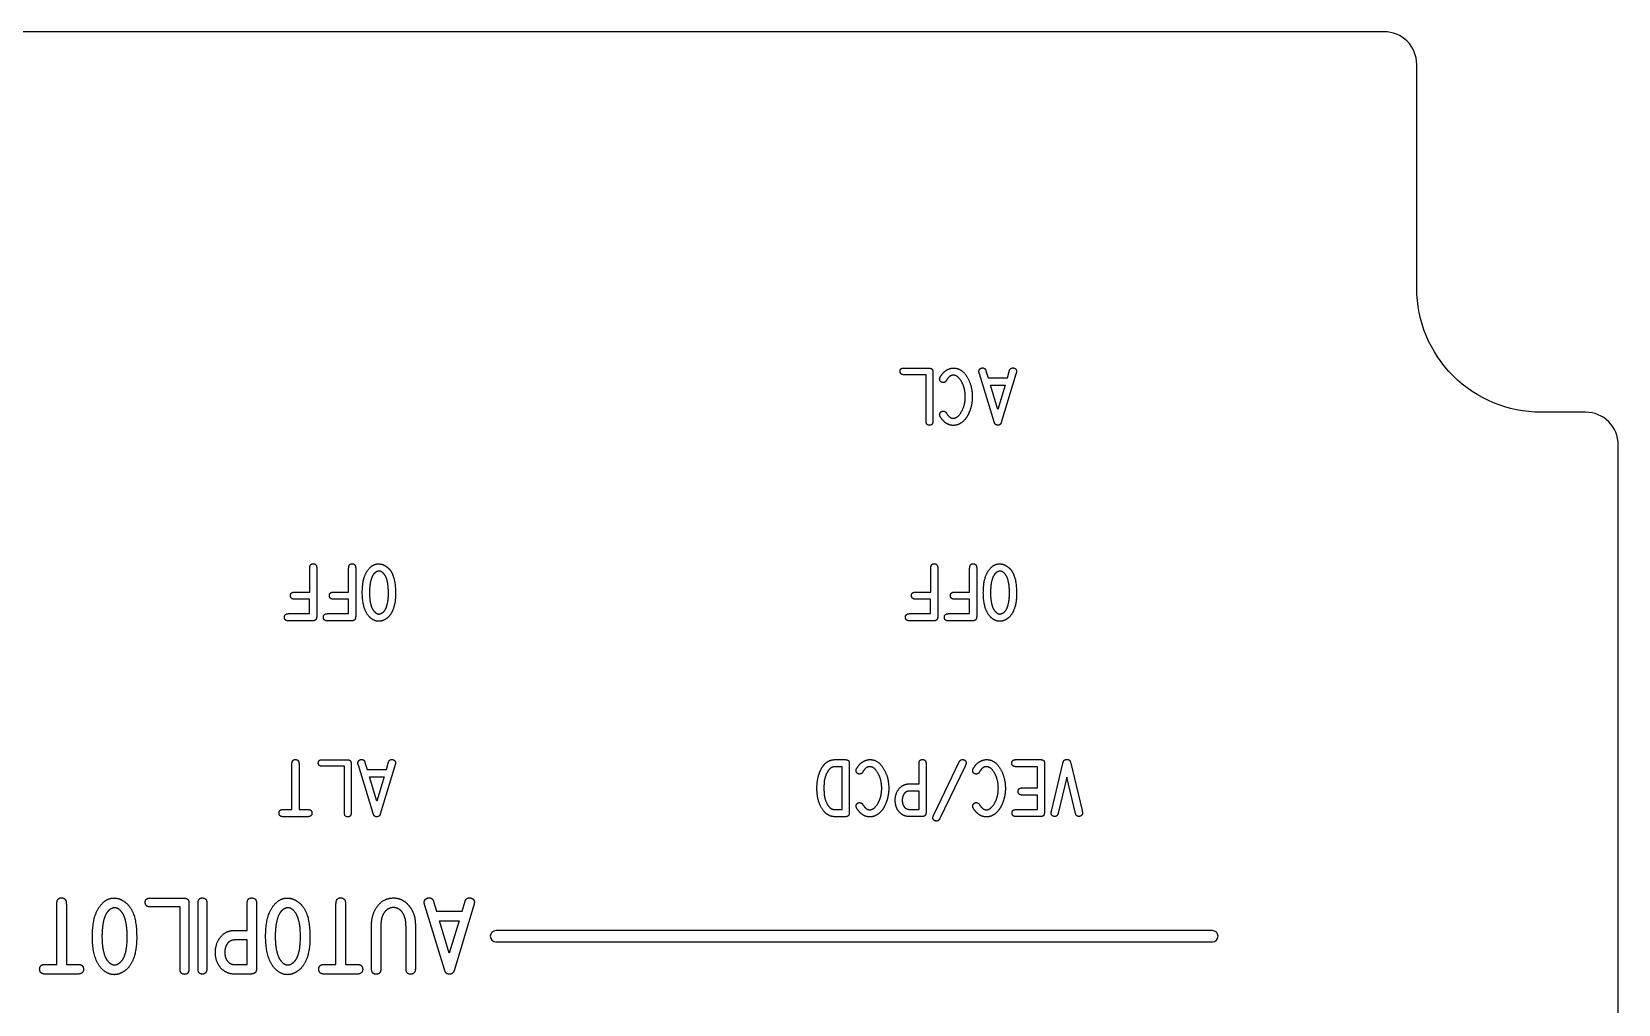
# Model space of a CAD drawing. Header units: millimetres. Extents: x -145 to -1, y 1 to 104.
# Drawn here: x -85 to -0.6, y 52.4 to 104.1 of the extents above; entities that cross this region are included whole.
import ezdxf

# ---------------------------------------------------------------- set-up
doc = ezdxf.new("R2010")
doc.units = ezdxf.units.MM
doc.layers.get('0').update_dxf_attribs({"linetype": 'CONTINUOUS'})

msp = doc.modelspace()

# ---------------------------------------------------------------- linework, layer by layer
for p, q in [((-38.602, 86.233), (-37.305, 86.233)), ((-34.266, 86.091), (-34.152, 85.717)), ((-33.128, 85.717), (-33.009, 86.114)), ((-37.446, 85.881), (-38.625, 85.881)), ((-37.446, 83.404), (-37.446, 85.881)), ((-37.09, 85.995), (-37.09, 83.404)), ((-33.832, 83.377), (-34.618, 85.936)), ((-34.152, 85.717), (-33.128, 85.717)), ((-32.676, 85.904), (-33.452, 83.336)), ((-70.224, 74.316), (-70.224, 75.572)), ((-69.849, 75.572), (-69.849, 73.045)), ((-68.154, 74.316), (-68.154, 75.572)), ((-67.779, 75.572), (-67.779, 73.045)), ((-37.204, 74.316), (-37.204, 75.572)), ((-36.829, 75.572), (-36.829, 73.045)), ((-35.134, 74.316), (-35.134, 75.572)), ((-34.759, 75.572), (-34.759, 73.045)), ((-70.996, 74.316), (-70.224, 74.316)), ((-68.926, 74.316), (-68.154, 74.316)), ((-37.976, 74.316), (-37.204, 74.316)), ((-35.906, 74.316), (-35.134, 74.316)), ((-70.229, 73.936), (-71.006, 73.936)), ((-70.229, 73.169), (-70.229, 73.936)), ((-68.159, 73.936), (-68.935, 73.936)), ((-68.159, 73.169), (-68.159, 73.936)), ((-37.209, 73.936), (-37.986, 73.936)), ((-37.209, 73.169), (-37.209, 73.936)), ((-35.139, 73.936), (-35.915, 73.936)), ((-35.139, 73.169), (-35.139, 73.936)), ((-71.344, 73.169), (-70.229, 73.169)), ((-70.105, 72.785), (-71.344, 72.785)), ((-69.274, 73.169), (-68.159, 73.169)), ((-68.035, 72.785), (-69.274, 72.785)), ((-38.324, 73.169), (-37.209, 73.169)), ((-37.085, 72.785), (-38.324, 72.785)), ((-36.254, 73.169), (-35.139, 73.169)), ((-35.015, 72.785), (-36.254, 72.785)), ((-71.17, 62.755), (-71.17, 65.167)), ((-70.791, 65.145), (-70.791, 62.755)), ((-68.378, 65.049), (-69.557, 65.049)), ((-69.534, 65.4), (-68.236, 65.4)), ((-68.378, 62.572), (-68.378, 65.049)), ((-68.022, 65.163), (-68.022, 62.572)), ((-66.852, 62.544), (-67.638, 65.103)), ((-67.286, 65.259), (-67.172, 64.884)), ((-65.696, 65.071), (-66.472, 62.503)), ((-66.148, 64.884), (-66.029, 65.282)), ((-42.273, 65.405), (-41.756, 65.405)), ((-41.907, 65.026), (-42.268, 65.026)), ((-41.907, 62.745), (-41.907, 65.026)), ((-41.532, 65.126), (-41.532, 62.604)), ((-37.826, 64.116), (-37.826, 65.158)), ((-37.452, 65.186), (-37.452, 62.649)), ((-37.022, 62.508), (-35.683, 65.282)), ((-35.377, 65.058), (-36.739, 62.238)), ((-35.368, 65.081), (-35.377, 65.058)), ((-31.534, 65.026), (-32.658, 65.026)), ((-32.64, 65.405), (-31.392, 65.405)), ((-31.534, 63.897), (-31.534, 65.026)), ((-31.159, 65.154), (-31.159, 62.617)), ((-30.78, 62.668), (-30.181, 65.204)), ((-29.761, 65.218), (-29.158, 62.691)), ((-67.172, 64.884), (-66.148, 64.884)), ((-38.302, 64.116), (-37.826, 64.116)), ((-29.966, 64.468), (-30.423, 62.558)), ((-29.51, 62.544), (-29.966, 64.468)), ((-37.826, 63.732), (-38.329, 63.732)), ((-37.826, 62.75), (-37.826, 63.732)), ((-31.534, 63.518), (-32.334, 63.518)), ((-32.32, 63.897), (-31.534, 63.897)), ((-31.534, 62.75), (-31.534, 63.518)), ((-71.622, 62.755), (-71.17, 62.755)), ((-70.791, 62.755), (-70.334, 62.755)), ((-42.273, 62.745), (-41.907, 62.745)), ((-38.306, 62.75), (-37.826, 62.75)), ((-32.64, 62.75), (-31.534, 62.75)), ((-70.352, 62.366), (-71.632, 62.366)), ((-41.765, 62.362), (-42.264, 62.362)), ((-37.73, 62.371), (-38.32, 62.371)), ((-31.397, 62.371), (-32.653, 62.371)), ((-83.669, 54.511), (-83.669, 57.728)), ((-83.164, 57.698), (-83.164, 54.511)), ((-77.119, 57.57), (-78.691, 57.57)), ((-78.661, 58.039), (-76.931, 58.039)), ((-77.119, 54.267), (-77.119, 57.57)), ((-76.644, 57.722), (-76.644, 54.267)), ((-76.163, 54.28), (-76.163, 57.753)), ((-75.694, 57.753), (-75.694, 54.298)), ((-73.549, 56.321), (-73.549, 57.71)), ((-73.049, 57.747), (-73.049, 54.365)), ((-68.827, 54.511), (-68.827, 57.728)), ((-68.321, 57.698), (-68.321, 54.511)), ((-63.057, 54.231), (-64.105, 57.643)), ((-63.636, 57.85), (-63.483, 57.35)), ((-61.515, 57.6), (-62.551, 54.176)), ((-62.119, 57.35), (-61.96, 57.881)), ((-66.938, 54.334), (-66.938, 56.577)), ((-66.439, 56.522), (-66.439, 54.334)), ((-65.104, 54.304), (-65.104, 56.54)), ((-64.605, 56.552), (-64.605, 54.292)), ((-63.483, 57.35), (-62.119, 57.35)), ((-73.549, 55.809), (-74.219, 55.809)), ((-74.183, 56.321), (-73.549, 56.321)), ((-73.549, 54.499), (-73.549, 55.809)), ((-82.579, 53.993), (-84.285, 53.993)), ((-84.273, 54.511), (-83.669, 54.511)), ((-83.164, 54.511), (-82.554, 54.511)), ((-73.421, 53.993), (-74.207, 53.993)), ((-74.189, 54.499), (-73.549, 54.499)), ((-67.736, 53.993), (-69.442, 53.993)), ((-69.43, 54.511), (-68.827, 54.511)), ((-68.321, 54.511), (-67.712, 54.511))]:
    msp.add_line(p, q)
for points in [[(-141.287, 83.887), (-143.669, 83.887, 0.414214), (-145.403, 82.153), (-145.403, 22.622, 0.414214), (-143.669, 20.887), (-141.287, 20.887, -0.414214), (-134.688, 14.287), (-134.688, 2.381, 0.414214), (-132.953, 0.647), (-13.097, 0.647, 0.414214), (-11.363, 2.381), (-11.363, 14.287, -0.414214), (-4.762, 20.887), (-2.381, 20.887, 0.414214), (-0.647, 22.622), (-0.647, 82.153, 0.414214), (-2.381, 83.887), (-4.762, 83.887, -0.414214), (-11.363, 90.487), (-11.363, 102.394, 0.414214), (-13.097, 104.128), (-132.953, 104.128, 0.414214), (-134.688, 102.394), (-134.688, 90.487, -0.414214)], [(-22.225, 56.307), (-60.325, 56.307, 1), (-60.325, 55.707), (-22.225, 55.707, 1)]]:
    msp.add_lwpolyline(points, format="xyb", close=True)
for points in [[(-34.033, 85.328), (-33.247, 85.328), (-33.64, 84.035)], [(-67.053, 64.496), (-66.267, 64.496), (-66.66, 63.202)], [(-62.801, 55.108), (-63.325, 56.833), (-62.277, 56.833)]]:
    msp.add_lwpolyline(points, close=True)
for points in [[(-38.836, 86.059), (-38.836, 86.123), (-38.799, 86.174)], [(-38.804, 85.959), (-38.836, 86.005), (-38.836, 86.059)], [(-38.799, 86.174), (-38.762, 86.219), (-38.708, 86.228)], [(-38.708, 86.228), (-38.685, 86.233), (-38.602, 86.233)], [(-37.305, 86.233), (-37.181, 86.228), (-37.131, 86.174)], [(-37.131, 86.174), (-37.085, 86.119), (-37.09, 85.995)], [(-36.592, 85.918), (-36.487, 86.059), (-36.322, 86.146)], [(-36.322, 86.146), (-36.162, 86.233), (-35.998, 86.233)], [(-35.998, 86.233), (-35.6, 86.233), (-35.344, 85.867)], [(-34.641, 86.055), (-34.641, 86.132), (-34.586, 86.187)], [(-34.618, 85.936), (-34.641, 86.018), (-34.641, 86.055)], [(-34.586, 86.187), (-34.531, 86.242), (-34.449, 86.242)], [(-34.449, 86.242), (-34.307, 86.242), (-34.266, 86.091)], [(-33.009, 86.114), (-32.968, 86.242), (-32.831, 86.242)], [(-32.831, 86.242), (-32.753, 86.242), (-32.694, 86.192)], [(-32.694, 86.192), (-32.639, 86.137), (-32.639, 86.064)], [(-32.639, 86.064), (-32.639, 86.027), (-32.676, 85.904)], [(-38.735, 85.895), (-38.776, 85.909), (-38.804, 85.959)], [(-38.625, 85.881), (-38.694, 85.881), (-38.735, 85.895)], [(-36.729, 85.653), (-36.729, 85.703), (-36.711, 85.739)], [(-36.679, 85.516), (-36.729, 85.566), (-36.729, 85.653)], [(-36.711, 85.739), (-36.692, 85.771), (-36.592, 85.918)], [(-36.551, 85.465), (-36.633, 85.465), (-36.679, 85.516)], [(-36.395, 85.538), (-36.441, 85.465), (-36.551, 85.465)], [(-36.203, 85.785), (-36.29, 85.717), (-36.395, 85.538)], [(-35.998, 85.854), (-36.117, 85.854), (-36.203, 85.785)], [(-35.559, 85.502), (-35.756, 85.854), (-35.998, 85.854)], [(-35.367, 84.707), (-35.367, 85.15), (-35.559, 85.502)], [(-35.344, 85.867), (-34.992, 85.378), (-34.992, 84.698)], [(-35.564, 83.916), (-35.367, 84.263), (-35.367, 84.707)], [(-34.992, 84.698), (-34.992, 84.359), (-35.107, 84.017)], [(-36.729, 83.752), (-36.729, 83.838), (-36.674, 83.893)], [(-36.642, 83.564), (-36.729, 83.679), (-36.729, 83.752)], [(-36.674, 83.893), (-36.624, 83.944), (-36.542, 83.944)], [(-36.345, 83.276), (-36.496, 83.363), (-36.642, 83.564)], [(-36.542, 83.944), (-36.427, 83.944), (-36.363, 83.829)], [(-36.363, 83.829), (-36.203, 83.564), (-36.007, 83.564)], [(-36.007, 83.564), (-35.76, 83.564), (-35.564, 83.916)], [(-35.107, 84.017), (-35.225, 83.674), (-35.408, 83.473)], [(-37.268, 83.19), (-37.446, 83.19), (-37.446, 83.404)], [(-37.09, 83.404), (-37.09, 83.19), (-37.268, 83.19)], [(-36.002, 83.185), (-36.194, 83.185), (-36.345, 83.276)], [(-35.408, 83.473), (-35.673, 83.185), (-36.002, 83.185)], [(-33.759, 83.235), (-33.8, 83.272), (-33.832, 83.377)], [(-33.635, 83.194), (-33.717, 83.194), (-33.759, 83.235)], [(-33.452, 83.336), (-33.498, 83.194), (-33.635, 83.194)], [(-70.224, 75.572), (-70.224, 75.828), (-70.041, 75.828)], [(-70.041, 75.828), (-69.849, 75.828), (-69.849, 75.572)], [(-68.154, 75.572), (-68.154, 75.828), (-67.971, 75.828)], [(-67.971, 75.828), (-67.779, 75.828), (-67.779, 75.572)], [(-67.427, 74.297), (-67.427, 75.161), (-67.071, 75.563)], [(-67.071, 75.563), (-66.852, 75.819), (-66.555, 75.819)], [(-66.861, 75.216), (-67.044, 74.91), (-67.044, 74.284)], [(-66.715, 75.371), (-66.806, 75.307), (-66.861, 75.216)], [(-66.541, 75.431), (-66.623, 75.431), (-66.715, 75.371)], [(-66.555, 75.819), (-66.408, 75.819), (-66.253, 75.741)], [(-66.248, 75.248), (-66.381, 75.431), (-66.541, 75.431)], [(-66.253, 75.741), (-66.098, 75.659), (-65.983, 75.527)], [(-66.038, 74.27), (-66.038, 74.969), (-66.248, 75.248)], [(-65.983, 75.527), (-65.659, 75.166), (-65.659, 74.247)], [(-37.204, 75.572), (-37.204, 75.828), (-37.021, 75.828)], [(-37.021, 75.828), (-36.829, 75.828), (-36.829, 75.572)], [(-35.134, 75.572), (-35.134, 75.828), (-34.951, 75.828)], [(-34.951, 75.828), (-34.759, 75.828), (-34.759, 75.572)], [(-34.407, 74.297), (-34.407, 75.161), (-34.051, 75.563)], [(-34.051, 75.563), (-33.832, 75.819), (-33.535, 75.819)], [(-33.841, 75.216), (-34.024, 74.91), (-34.024, 74.284)], [(-33.695, 75.371), (-33.786, 75.307), (-33.841, 75.216)], [(-33.521, 75.431), (-33.603, 75.431), (-33.695, 75.371)], [(-33.535, 75.819), (-33.388, 75.819), (-33.233, 75.741)], [(-33.228, 75.248), (-33.361, 75.431), (-33.521, 75.431)], [(-33.233, 75.741), (-33.078, 75.659), (-32.963, 75.527)], [(-33.018, 74.27), (-33.018, 74.969), (-33.228, 75.248)], [(-32.963, 75.527), (-32.639, 75.166), (-32.639, 74.247)], [(-71.248, 74.128), (-71.248, 74.229), (-71.188, 74.274)], [(-71.188, 74.274), (-71.134, 74.316), (-70.996, 74.316)], [(-69.178, 74.128), (-69.178, 74.229), (-69.118, 74.274)], [(-69.118, 74.274), (-69.063, 74.316), (-68.926, 74.316)], [(-67.034, 72.981), (-67.427, 73.37), (-67.427, 74.297)], [(-67.044, 74.284), (-67.044, 73.703), (-66.875, 73.392)], [(-66.226, 73.351), (-66.038, 73.639), (-66.038, 74.27)], [(-65.659, 74.247), (-65.659, 73.461), (-65.979, 73.063)], [(-38.228, 74.128), (-38.228, 74.229), (-38.168, 74.274)], [(-38.168, 74.274), (-38.114, 74.316), (-37.976, 74.316)], [(-36.158, 74.128), (-36.158, 74.229), (-36.098, 74.274)], [(-36.098, 74.274), (-36.043, 74.316), (-35.906, 74.316)], [(-34.014, 72.981), (-34.407, 73.37), (-34.407, 74.297)], [(-34.024, 74.284), (-34.024, 73.703), (-33.855, 73.392)], [(-33.206, 73.351), (-33.018, 73.639), (-33.018, 74.27)], [(-32.639, 74.247), (-32.639, 73.461), (-32.959, 73.063)], [(-71.006, 73.936), (-71.248, 73.936), (-71.248, 74.128)], [(-68.935, 73.936), (-69.178, 73.936), (-69.178, 74.128)], [(-66.875, 73.392), (-66.811, 73.287), (-66.719, 73.219)], [(-37.986, 73.936), (-38.228, 73.936), (-38.228, 74.128)], [(-35.915, 73.936), (-36.158, 73.936), (-36.158, 74.128)], [(-33.855, 73.392), (-33.791, 73.287), (-33.699, 73.219)], [(-71.568, 72.977), (-71.568, 73.169), (-71.344, 73.169)], [(-71.344, 72.785), (-71.568, 72.785), (-71.568, 72.977)], [(-69.909, 72.84), (-69.973, 72.776), (-70.105, 72.785)], [(-69.849, 73.045), (-69.849, 72.904), (-69.909, 72.84)], [(-69.498, 72.977), (-69.498, 73.169), (-69.274, 73.169)], [(-69.274, 72.785), (-69.498, 72.785), (-69.498, 72.977)], [(-67.839, 72.84), (-67.903, 72.776), (-68.035, 72.785)], [(-67.779, 73.045), (-67.779, 72.904), (-67.839, 72.84)], [(-66.546, 72.762), (-66.815, 72.762), (-67.034, 72.981)], [(-66.719, 73.219), (-66.632, 73.15), (-66.546, 73.15)], [(-66.546, 73.15), (-66.468, 73.15), (-66.372, 73.21)], [(-66.239, 72.849), (-66.399, 72.762), (-66.546, 72.762)], [(-66.372, 73.21), (-66.28, 73.269), (-66.226, 73.351)], [(-65.979, 73.063), (-66.084, 72.931), (-66.239, 72.849)], [(-38.548, 72.977), (-38.548, 73.169), (-38.324, 73.169)], [(-38.324, 72.785), (-38.548, 72.785), (-38.548, 72.977)], [(-36.889, 72.84), (-36.953, 72.776), (-37.085, 72.785)], [(-36.829, 73.045), (-36.829, 72.904), (-36.889, 72.84)], [(-36.478, 72.977), (-36.478, 73.169), (-36.254, 73.169)], [(-36.254, 72.785), (-36.478, 72.785), (-36.478, 72.977)], [(-34.819, 72.84), (-34.883, 72.776), (-35.015, 72.785)], [(-34.759, 73.045), (-34.759, 72.904), (-34.819, 72.84)], [(-33.526, 72.762), (-33.795, 72.762), (-34.014, 72.981)], [(-33.699, 73.219), (-33.612, 73.15), (-33.526, 73.15)], [(-33.526, 73.15), (-33.448, 73.15), (-33.352, 73.21)], [(-33.219, 72.849), (-33.379, 72.762), (-33.526, 72.762)], [(-33.352, 73.21), (-33.26, 73.269), (-33.206, 73.351)], [(-32.959, 73.063), (-33.064, 72.931), (-33.219, 72.849)], [(-71.17, 65.167), (-71.17, 65.41), (-70.983, 65.41)], [(-70.983, 65.41), (-70.887, 65.41), (-70.827, 65.336)], [(-70.827, 65.336), (-70.791, 65.291), (-70.791, 65.145)], [(-69.767, 65.227), (-69.767, 65.291), (-69.731, 65.341)], [(-69.735, 65.126), (-69.767, 65.172), (-69.767, 65.227)], [(-69.667, 65.062), (-69.708, 65.076), (-69.735, 65.126)], [(-69.731, 65.341), (-69.694, 65.387), (-69.639, 65.396)], [(-69.557, 65.049), (-69.626, 65.049), (-69.667, 65.062)], [(-69.639, 65.396), (-69.616, 65.4), (-69.534, 65.4)], [(-68.236, 65.4), (-68.113, 65.396), (-68.063, 65.341)], [(-68.063, 65.341), (-68.017, 65.286), (-68.022, 65.163)], [(-67.661, 65.222), (-67.661, 65.3), (-67.606, 65.355)], [(-67.638, 65.103), (-67.661, 65.186), (-67.661, 65.222)], [(-67.606, 65.355), (-67.551, 65.41), (-67.469, 65.41)], [(-67.469, 65.41), (-67.327, 65.41), (-67.286, 65.259)], [(-66.029, 65.282), (-65.988, 65.41), (-65.851, 65.41)], [(-65.851, 65.41), (-65.773, 65.41), (-65.714, 65.359)], [(-65.714, 65.359), (-65.659, 65.304), (-65.659, 65.231)], [(-65.659, 65.231), (-65.659, 65.195), (-65.696, 65.071)], [(-43.082, 64.793), (-42.935, 65.108), (-42.739, 65.259)], [(-42.739, 65.259), (-42.542, 65.405), (-42.273, 65.405)], [(-42.268, 65.026), (-42.492, 65.026), (-42.611, 64.87)], [(-41.756, 65.405), (-41.615, 65.4), (-41.569, 65.346)], [(-41.569, 65.346), (-41.528, 65.291), (-41.532, 65.126)], [(-41.153, 64.911), (-41.135, 64.943), (-41.034, 65.09)], [(-41.034, 65.09), (-40.929, 65.231), (-40.765, 65.318)], [(-40.646, 64.957), (-40.733, 64.889), (-40.838, 64.71)], [(-40.765, 65.318), (-40.605, 65.405), (-40.44, 65.405)], [(-40.44, 65.026), (-40.559, 65.026), (-40.646, 64.957)], [(-40.44, 65.405), (-40.043, 65.405), (-39.787, 65.039)], [(-40.002, 64.674), (-40.198, 65.026), (-40.44, 65.026)], [(-39.787, 65.039), (-39.435, 64.55), (-39.435, 63.87)], [(-37.826, 65.158), (-37.826, 65.295), (-37.785, 65.355)], [(-37.785, 65.355), (-37.744, 65.41), (-37.644, 65.41)], [(-37.644, 65.41), (-37.452, 65.41), (-37.452, 65.186)], [(-35.683, 65.282), (-35.647, 65.355), (-35.61, 65.382)], [(-35.61, 65.382), (-35.578, 65.405), (-35.51, 65.405)], [(-35.51, 65.405), (-35.427, 65.405), (-35.372, 65.355)], [(-35.372, 65.355), (-35.322, 65.3), (-35.322, 65.213)], [(-35.322, 65.213), (-35.322, 65.158), (-35.368, 65.081)], [(-34.952, 64.911), (-34.934, 64.943), (-34.833, 65.09)], [(-34.833, 65.09), (-34.728, 65.231), (-34.564, 65.318)], [(-34.445, 64.957), (-34.532, 64.889), (-34.637, 64.71)], [(-34.564, 65.318), (-34.404, 65.405), (-34.239, 65.405)], [(-34.239, 65.026), (-34.358, 65.026), (-34.445, 64.957)], [(-34.239, 65.405), (-33.842, 65.405), (-33.586, 65.039)], [(-33.8, 64.674), (-33.997, 65.026), (-34.239, 65.026)], [(-33.586, 65.039), (-33.234, 64.55), (-33.234, 63.87)], [(-32.891, 65.218), (-32.891, 65.318), (-32.832, 65.364)], [(-32.836, 65.071), (-32.891, 65.117), (-32.891, 65.218)], [(-32.658, 65.026), (-32.781, 65.026), (-32.836, 65.071)], [(-32.832, 65.364), (-32.772, 65.405), (-32.64, 65.405)], [(-31.392, 65.405), (-31.251, 65.405), (-31.2, 65.355)], [(-31.2, 65.355), (-31.15, 65.3), (-31.159, 65.154)], [(-30.181, 65.204), (-30.149, 65.327), (-30.104, 65.373)], [(-30.104, 65.373), (-30.062, 65.414), (-29.971, 65.414)], [(-29.971, 65.414), (-29.875, 65.414), (-29.829, 65.373)], [(-29.829, 65.373), (-29.788, 65.332), (-29.761, 65.218)], [(-43.255, 63.87), (-43.255, 64.404), (-43.082, 64.793)], [(-42.862, 64.281), (-42.88, 64.171), (-42.88, 63.92)], [(-42.611, 64.87), (-42.798, 64.633), (-42.862, 64.281)], [(-41.171, 64.825), (-41.171, 64.875), (-41.153, 64.911)], [(-41.121, 64.688), (-41.171, 64.738), (-41.171, 64.825)], [(-40.993, 64.637), (-41.075, 64.637), (-41.121, 64.688)], [(-40.838, 64.71), (-40.884, 64.637), (-40.993, 64.637)], [(-39.81, 63.879), (-39.81, 64.322), (-40.002, 64.674)], [(-38.745, 63.988), (-38.576, 64.116), (-38.302, 64.116)], [(-34.97, 64.825), (-34.97, 64.875), (-34.952, 64.911)], [(-34.92, 64.688), (-34.97, 64.738), (-34.97, 64.825)], [(-34.792, 64.637), (-34.874, 64.637), (-34.92, 64.688)], [(-34.637, 64.71), (-34.682, 64.637), (-34.792, 64.637)], [(-33.609, 63.879), (-33.609, 64.322), (-33.8, 64.674)], [(-42.89, 62.663), (-43.255, 63.106), (-43.255, 63.87)], [(-42.88, 63.92), (-42.88, 63.632), (-42.871, 63.55)], [(-42.871, 63.55), (-42.862, 63.463), (-42.826, 63.33)], [(-42.826, 63.33), (-42.721, 62.956), (-42.51, 62.805)], [(-40.006, 63.088), (-39.81, 63.435), (-39.81, 63.879)], [(-39.435, 63.87), (-39.435, 63.531), (-39.549, 63.189)], [(-39.092, 63.234), (-39.092, 63.714), (-38.745, 63.988)], [(-38.608, 63.6), (-38.717, 63.463), (-38.717, 63.239)], [(-38.329, 63.732), (-38.503, 63.732), (-38.608, 63.6)], [(-33.805, 63.088), (-33.609, 63.435), (-33.609, 63.879)], [(-33.234, 63.87), (-33.234, 63.531), (-33.348, 63.189)], [(-32.558, 63.71), (-32.558, 63.81), (-32.503, 63.856)], [(-32.334, 63.518), (-32.558, 63.518), (-32.558, 63.71)], [(-32.503, 63.856), (-32.448, 63.897), (-32.32, 63.897)], [(-71.856, 62.567), (-71.856, 62.755), (-71.622, 62.755)], [(-71.632, 62.366), (-71.856, 62.366), (-71.856, 62.567)], [(-70.105, 62.553), (-70.105, 62.366), (-70.352, 62.366)], [(-70.334, 62.755), (-70.105, 62.755), (-70.105, 62.553)], [(-68.2, 62.357), (-68.378, 62.357), (-68.378, 62.572)], [(-68.022, 62.572), (-68.022, 62.357), (-68.2, 62.357)], [(-66.779, 62.403), (-66.82, 62.439), (-66.852, 62.544)], [(-66.472, 62.503), (-66.518, 62.362), (-66.655, 62.362)], [(-42.264, 62.362), (-42.643, 62.362), (-42.89, 62.663)], [(-42.51, 62.805), (-42.419, 62.745), (-42.273, 62.745)], [(-41.532, 62.604), (-41.528, 62.476), (-41.583, 62.421)], [(-41.171, 62.924), (-41.171, 63.01), (-41.117, 63.065)], [(-41.085, 62.736), (-41.171, 62.851), (-41.171, 62.924)], [(-41.117, 63.065), (-41.066, 63.116), (-40.984, 63.116)], [(-40.788, 62.448), (-40.938, 62.535), (-41.085, 62.736)], [(-40.984, 63.116), (-40.87, 63.116), (-40.806, 63.001)], [(-40.806, 63.001), (-40.646, 62.736), (-40.449, 62.736)], [(-40.445, 62.357), (-40.637, 62.357), (-40.788, 62.448)], [(-40.449, 62.736), (-40.203, 62.736), (-40.006, 63.088)], [(-39.851, 62.645), (-40.116, 62.357), (-40.445, 62.357)], [(-39.549, 63.189), (-39.668, 62.846), (-39.851, 62.645)], [(-38.873, 62.613), (-39.092, 62.855), (-39.092, 63.234)], [(-38.32, 62.371), (-38.658, 62.371), (-38.873, 62.613)], [(-38.717, 63.239), (-38.717, 63.01), (-38.608, 62.883)], [(-38.608, 62.883), (-38.503, 62.75), (-38.306, 62.75)], [(-37.502, 62.43), (-37.561, 62.371), (-37.73, 62.371)], [(-37.452, 62.649), (-37.447, 62.485), (-37.502, 62.43)], [(-37.091, 62.32), (-37.091, 62.362), (-37.022, 62.508)], [(-34.97, 62.924), (-34.97, 63.01), (-34.915, 63.065)], [(-34.883, 62.736), (-34.97, 62.851), (-34.97, 62.924)], [(-34.915, 63.065), (-34.865, 63.116), (-34.783, 63.116)], [(-34.586, 62.448), (-34.737, 62.535), (-34.883, 62.736)], [(-34.783, 63.116), (-34.669, 63.116), (-34.605, 63.001)], [(-34.605, 63.001), (-34.445, 62.736), (-34.248, 62.736)], [(-34.244, 62.357), (-34.436, 62.357), (-34.586, 62.448)], [(-34.248, 62.736), (-34.002, 62.736), (-33.805, 63.088)], [(-33.65, 62.645), (-33.915, 62.357), (-34.244, 62.357)], [(-33.348, 63.189), (-33.467, 62.846), (-33.65, 62.645)], [(-32.877, 62.558), (-32.877, 62.659), (-32.823, 62.704)], [(-32.823, 62.416), (-32.877, 62.458), (-32.877, 62.558)], [(-32.823, 62.704), (-32.768, 62.75), (-32.64, 62.75)], [(-31.205, 62.426), (-31.255, 62.371), (-31.397, 62.371)], [(-31.159, 62.617), (-31.155, 62.476), (-31.205, 62.426)], [(-30.803, 62.553), (-30.803, 62.576), (-30.78, 62.668)], [(-30.748, 62.43), (-30.803, 62.48), (-30.803, 62.553)], [(-30.615, 62.375), (-30.693, 62.375), (-30.748, 62.43)], [(-30.423, 62.558), (-30.465, 62.375), (-30.615, 62.375)], [(-29.331, 62.38), (-29.468, 62.38), (-29.51, 62.544)], [(-29.19, 62.43), (-29.249, 62.38), (-29.331, 62.38)], [(-29.135, 62.553), (-29.135, 62.48), (-29.19, 62.43)], [(-29.158, 62.691), (-29.135, 62.595), (-29.135, 62.553)], [(-66.655, 62.362), (-66.737, 62.362), (-66.779, 62.403)], [(-41.583, 62.421), (-41.638, 62.362), (-41.765, 62.362)], [(-37.036, 62.188), (-37.091, 62.243), (-37.091, 62.32)], [(-36.903, 62.133), (-36.981, 62.133), (-37.036, 62.188)], [(-36.739, 62.238), (-36.784, 62.133), (-36.903, 62.133)], [(-32.653, 62.371), (-32.772, 62.371), (-32.823, 62.416)], [(-83.669, 57.728), (-83.669, 58.051), (-83.42, 58.051)], [(-83.42, 58.051), (-83.292, 58.051), (-83.212, 57.954)], [(-83.212, 57.954), (-83.164, 57.893), (-83.164, 57.698)], [(-81.781, 56.01), (-81.781, 57.162), (-81.305, 57.698)], [(-81.305, 57.698), (-81.013, 58.039), (-80.617, 58.039)], [(-80.83, 57.442), (-80.952, 57.357), (-81.025, 57.235)], [(-80.599, 57.521), (-80.708, 57.521), (-80.83, 57.442)], [(-80.617, 58.039), (-80.422, 58.039), (-80.215, 57.935)], [(-80.209, 57.277), (-80.385, 57.521), (-80.599, 57.521)], [(-80.215, 57.935), (-80.008, 57.826), (-79.855, 57.649)], [(-79.855, 57.649), (-79.423, 57.168), (-79.423, 55.943)], [(-78.972, 57.807), (-78.972, 57.893), (-78.923, 57.96)], [(-78.929, 57.673), (-78.972, 57.734), (-78.972, 57.807)], [(-78.838, 57.588), (-78.893, 57.606), (-78.929, 57.673)], [(-78.923, 57.96), (-78.874, 58.021), (-78.801, 58.033)], [(-78.691, 57.57), (-78.783, 57.57), (-78.838, 57.588)], [(-78.801, 58.033), (-78.771, 58.039), (-78.661, 58.039)], [(-76.931, 58.039), (-76.766, 58.033), (-76.699, 57.96)], [(-76.699, 57.96), (-76.638, 57.887), (-76.644, 57.722)], [(-76.163, 57.753), (-76.163, 58.045), (-75.931, 58.045)], [(-75.931, 58.045), (-75.809, 58.045), (-75.73, 57.948)], [(-75.73, 57.948), (-75.694, 57.905), (-75.694, 57.753)], [(-73.549, 57.71), (-73.549, 57.893), (-73.494, 57.972)], [(-73.494, 57.972), (-73.439, 58.045), (-73.305, 58.045)], [(-73.305, 58.045), (-73.049, 58.045), (-73.049, 57.747)], [(-72.568, 56.01), (-72.568, 57.162), (-72.093, 57.698)], [(-72.093, 57.698), (-71.8, 58.039), (-71.404, 58.039)], [(-71.618, 57.442), (-71.739, 57.357), (-71.813, 57.235)], [(-71.386, 57.521), (-71.496, 57.521), (-71.618, 57.442)], [(-71.404, 58.039), (-71.209, 58.039), (-71.002, 57.935)], [(-70.996, 57.277), (-71.173, 57.521), (-71.386, 57.521)], [(-71.002, 57.935), (-70.795, 57.826), (-70.643, 57.649)], [(-70.643, 57.649), (-70.21, 57.168), (-70.21, 55.943)], [(-68.827, 57.728), (-68.827, 58.051), (-68.577, 58.051)], [(-68.577, 58.051), (-68.449, 58.051), (-68.37, 57.954)], [(-68.37, 57.954), (-68.321, 57.893), (-68.321, 57.698)], [(-66.938, 56.577), (-66.938, 57.21), (-66.603, 57.631)], [(-66.603, 57.631), (-66.274, 58.045), (-65.768, 58.045)], [(-66.158, 57.381), (-66.329, 57.223), (-66.402, 56.954)], [(-65.768, 57.533), (-65.988, 57.533), (-66.158, 57.381)], [(-65.768, 58.045), (-65.409, 58.045), (-65.116, 57.807)], [(-65.415, 57.405), (-65.573, 57.533), (-65.768, 57.533)], [(-65.177, 57.046), (-65.263, 57.277), (-65.415, 57.405)], [(-65.116, 57.807), (-64.824, 57.564), (-64.684, 57.162)], [(-64.135, 57.801), (-64.135, 57.905), (-64.062, 57.978)], [(-64.105, 57.643), (-64.135, 57.753), (-64.135, 57.801)], [(-64.062, 57.978), (-63.989, 58.051), (-63.879, 58.051)], [(-63.879, 58.051), (-63.691, 58.051), (-63.636, 57.85)], [(-61.96, 57.881), (-61.905, 58.051), (-61.723, 58.051)], [(-61.723, 58.051), (-61.619, 58.051), (-61.54, 57.984)], [(-61.54, 57.984), (-61.467, 57.911), (-61.467, 57.814)], [(-61.467, 57.814), (-61.467, 57.765), (-61.515, 57.6)], [(-81.025, 57.235), (-81.269, 56.827), (-81.269, 55.992)], [(-79.928, 55.973), (-79.928, 56.906), (-80.209, 57.277)], [(-71.813, 57.235), (-72.056, 56.827), (-72.056, 55.992)], [(-70.716, 55.973), (-70.716, 56.906), (-70.996, 57.277)], [(-66.402, 56.954), (-66.439, 56.79), (-66.439, 56.522)], [(-65.104, 56.54), (-65.104, 56.863), (-65.177, 57.046)], [(-64.684, 57.162), (-64.605, 56.918), (-64.605, 56.552)], [(-81.257, 54.255), (-81.781, 54.773), (-81.781, 56.01)], [(-81.269, 55.992), (-81.269, 55.218), (-81.043, 54.804)], [(-80.178, 54.749), (-79.928, 55.133), (-79.928, 55.973)], [(-79.423, 55.943), (-79.423, 54.895), (-79.849, 54.365)], [(-75.237, 55.145), (-75.237, 55.785), (-74.774, 56.15)], [(-74.774, 56.15), (-74.548, 56.321), (-74.183, 56.321)], [(-74.219, 55.809), (-74.451, 55.809), (-74.591, 55.632)], [(-72.044, 54.255), (-72.568, 54.773), (-72.568, 56.01)], [(-72.056, 55.992), (-72.056, 55.218), (-71.831, 54.804)], [(-70.966, 54.749), (-70.716, 55.133), (-70.716, 55.973)], [(-70.21, 55.943), (-70.21, 54.895), (-70.637, 54.365)], [(-74.944, 54.316), (-75.237, 54.639), (-75.237, 55.145)], [(-74.591, 55.632), (-74.737, 55.449), (-74.737, 55.151)], [(-74.737, 55.151), (-74.737, 54.846), (-74.591, 54.676)], [(-84.583, 54.261), (-84.583, 54.511), (-84.273, 54.511)], [(-84.285, 53.993), (-84.583, 53.993), (-84.583, 54.261)], [(-82.25, 54.243), (-82.25, 53.993), (-82.579, 53.993)], [(-82.554, 54.511), (-82.25, 54.511), (-82.25, 54.243)], [(-80.605, 53.963), (-80.964, 53.963), (-81.257, 54.255)], [(-81.043, 54.804), (-80.958, 54.664), (-80.836, 54.572)], [(-80.836, 54.572), (-80.72, 54.481), (-80.605, 54.481)], [(-80.605, 54.481), (-80.501, 54.481), (-80.373, 54.56)], [(-80.196, 54.079), (-80.41, 53.963), (-80.605, 53.963)], [(-80.373, 54.56), (-80.251, 54.639), (-80.178, 54.749)], [(-79.849, 54.365), (-79.989, 54.188), (-80.196, 54.079)], [(-76.882, 53.981), (-77.119, 53.981), (-77.119, 54.267)], [(-76.644, 54.267), (-76.644, 53.981), (-76.882, 53.981)], [(-75.931, 53.993), (-76.163, 53.993), (-76.163, 54.28)], [(-75.694, 54.298), (-75.694, 53.993), (-75.931, 53.993)], [(-74.207, 53.993), (-74.658, 53.993), (-74.944, 54.316)], [(-74.591, 54.676), (-74.451, 54.499), (-74.189, 54.499)], [(-73.116, 54.072), (-73.196, 53.993), (-73.421, 53.993)], [(-73.049, 54.365), (-73.043, 54.146), (-73.116, 54.072)], [(-71.392, 53.963), (-71.752, 53.963), (-72.044, 54.255)], [(-71.831, 54.804), (-71.745, 54.664), (-71.624, 54.572)], [(-71.624, 54.572), (-71.508, 54.481), (-71.392, 54.481)], [(-71.392, 54.481), (-71.289, 54.481), (-71.161, 54.56)], [(-70.984, 54.079), (-71.197, 53.963), (-71.392, 53.963)], [(-71.161, 54.56), (-71.039, 54.639), (-70.966, 54.749)], [(-70.637, 54.365), (-70.777, 54.188), (-70.984, 54.079)], [(-69.741, 54.261), (-69.741, 54.511), (-69.43, 54.511)], [(-69.442, 53.993), (-69.741, 53.993), (-69.741, 54.261)], [(-67.407, 54.243), (-67.407, 53.993), (-67.736, 53.993)], [(-67.712, 54.511), (-67.407, 54.511), (-67.407, 54.243)], [(-66.883, 54.066), (-66.938, 54.146), (-66.938, 54.334)], [(-66.688, 53.987), (-66.828, 53.987), (-66.883, 54.066)], [(-66.493, 54.066), (-66.554, 53.987), (-66.688, 53.987)], [(-66.439, 54.334), (-66.439, 54.146), (-66.493, 54.066)], [(-64.86, 53.987), (-65.104, 53.987), (-65.104, 54.304)], [(-64.605, 54.292), (-64.605, 53.987), (-64.86, 53.987)], [(-62.959, 54.042), (-63.014, 54.091), (-63.057, 54.231)], [(-62.795, 53.987), (-62.905, 53.987), (-62.959, 54.042)], [(-62.551, 54.176), (-62.612, 53.987), (-62.795, 53.987)]]:
    msp.add_open_spline(points, degree=2)

doc.saveas('drawing.dxf')
